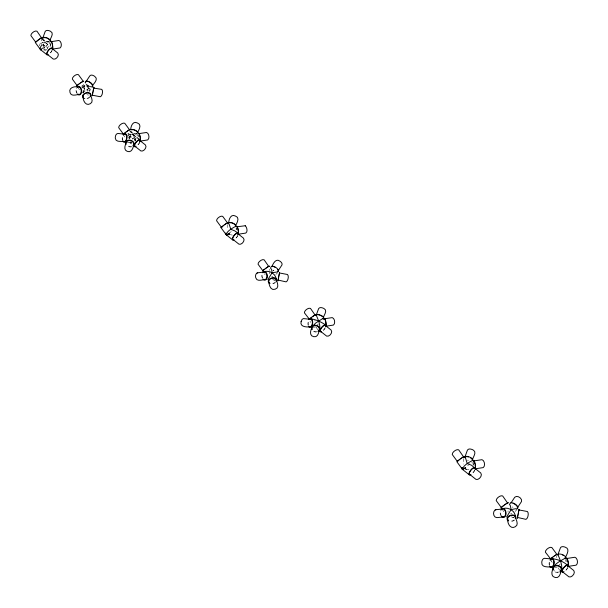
<?xml version="1.0" encoding="UTF-8"?>
<svg xmlns="http://www.w3.org/2000/svg" width="608" height="608" viewBox="0 0 608 608"><rect width="100%" height="100%" fill="white"/><g stroke="black" fill="none" stroke-linecap="round" stroke-linejoin="round"><path stroke-width="0.46" stroke-dasharray="3.04 2.28" d="M269.2 273.866L269.276 272.065M227.43 224.588L227.339 229.847M463.737 458.599L463.646 464.17M556.601 557.635L556.784 556.153M232.37 235.121L227.939 234.088M464.284 468.677L464.398 468.882M89.391 86.465L84.93 85.614L84.238 89.338M83.813 91.413L84.018 90.341M83.828 91.519L84.93 85.614M269.45 270.469L269.716 269.2M135.09 141.238L135.774 138.89M228.312 233.115L228.03 234.012L229.345 233.122L229.201 233.981L228.19 234.171L229.816 234.665L229.224 234.065L228.198 234.186L229.368 233.153L228.41 233.153L228.046 234.019L229.345 233.122L228.19 234.171L229.816 234.665M464.679 467.636L464.375 468.593L471.869 462.042M464.497 468.472L466.268 469.277L465.644 468.646L464.558 468.776L465.796 467.681L464.778 467.681L464.375 468.593L465.766 467.643L465.614 468.555L464.558 468.776L466.268 469.277M42.21 38.03L39.429 45.615A4.332 1.984 20.1 0 1 40.516 44.992M47.363 48.974L49.841 42.233M127.741 136.01L129.595 130.948M135.06 141.048L137.53 134.307M81.905 86.891L84.368 83.159M89.232 91.504L91.2 88.51M43.305 38.904L47.606 44.749L43.001 48.435M85.842 83.851L89.064 88.228L85.356 91.284M131.108 130.978L135.402 136.823L132.605 139.209M277.377 272.939L275.796 274.459M516.716 509.876L515.037 511.495M82.673 92.667L89.064 88.228M231.306 231.526L228 234.118M317.376 324.892L318.486 323.965M559.14 564.976L560.31 563.996M132.141 138.814L135.402 136.823M46.056 45.547L47.606 44.749M82.954 92.91L83.646 92.469A4.332 2.782 83.7 0 1 84.816 85.736A4.332 2.782 83.7 0 1 88.532 90.607M271.7 276.686L272.855 276.169M510.69 513.851L511.921 513.304M313.226 327.34L315.423 326.952M554.732 567.576L557.065 567.158M275.546 280.106L272.209 279.513M42.203 42.469L49.202 41.405M44.414 50.89L46.162 50.624M129.519 138.958A4.332 0.988 81.4 0 1 129.823 134.459L136.815 133.395M81.708 86.024L85.166 85.644M127.574 133.897L132.301 134.376M126.312 142.409L131.982 142.986A4.332 2.379 -84.2 0 1 130.332 141.915M468.981 469.771L464.558 468.776L465.796 467.681L464.345 468.707M511.237 516.846L513.851 517.628M86.898 94.742L88.684 95.084M273.539 280.045L275.31 280.387M512.643 517.416L514.208 517.712M45.63 42.697L50.008 46.17M133.281 134.611L136.192 136.922M128.866 142.12L132.514 145.016M228.866 234.977L228.129 234.361L228.372 235.053M559.755 570.327L557.665 567.264M317.961 329.931L316.304 327.492M503.758 511.822L502.634 509.831M264.419 273.79L265.164 274.77M550.43 560.021L552.208 562.408M309.951 321.29L310.84 322.468M123.059 134.558L125.21 137.484M77.794 87.423L79.944 90.349M315.985 327.043L316.244 327.583M550.833 560.074L551.258 561.154M88.958 88.031L90.045 91.641M314.952 319.762L315.028 321.138M508.037 510.857L508.06 512.194M549.336 565.539A4.59 2.523 -84.2 0 1 549.944 559.983M549.632 565.22A4.005 2.196 -84.2 0 1 550.164 560.371M559.778 571.718A4.005 3.116 16.2 0 1 554.23 570.616M557.992 572.637A4.59 3.572 16.2 0 1 554.633 571.604M566.139 561.648A4.005 0.92 81.4 0 1 566.185 559.155M565.987 561.526A4.59 1.049 81.4 0 1 565.942 559.436M567.507 567.712A4.005 1.558 -51.6 0 1 564.406 571.474M567.857 567.568A4.59 1.786 -51.6 0 1 564.308 571.877M500.863 515.622A4.59 2.949 83.7 0 1 500.262 511.077M501.661 516.04A4.005 2.576 83.7 0 1 501.357 509.702M514.596 520.098A4.59 3.154 -16.8 0 1 510.234 521.527M514.201 519.863A4.005 2.751 -16.8 0 1 509.458 520.95M513.03 507.452A4.005 1.854 33.4 0 1 512.187 506.836M474.552 470.235A4.005 1.558 -51.6 0 1 471.451 473.997M468.434 460.78A4.005 1.832 20.1 0 1 467.446 460.431M473.214 465.143A4.59 1.049 81.4 0 1 473.009 461.867M473.343 465.112A4.005 0.92 81.4 0 1 473.168 462.255M474.901 470.083A4.59 1.786 -51.6 0 1 471.352 474.4M308.134 325.424A4.332 2.379 -84.2 0 1 308.294 321.115M308.416 325.12A3.777 2.075 -84.2 0 1 308.91 320.545M317.148 331.558A3.777 2.941 16.2 0 1 313.447 330.828M316.297 332.112A4.332 3.367 16.2 0 1 312.322 330.433M325.265 327.469A3.777 1.467 -51.6 0 1 322.346 331.018M325.136 328.244A4.332 1.687 -51.6 0 1 322.255 331.398M262.428 278.358A4.332 2.782 83.7 0 1 261.866 274.071M262.694 278.038A3.777 2.424 83.7 0 1 262.481 273.456M275.378 282.583A4.332 2.972 -16.8 0 1 271.267 283.921M275.614 281.724A3.777 2.592 -16.8 0 1 270.537 283.381M273.904 270.651A3.777 1.756 33.4 0 1 273.106 270.074M273.782 270.879A4.332 2.006 33.4 0 1 272.87 270.218M236.223 229.642A4.332 0.988 81.4 0 1 236.17 227.673M236.36 229.763A3.777 0.866 81.4 0 1 236.322 228.038M237.622 235.562A3.777 1.467 -51.6 0 1 234.703 239.104M237.956 235.425A4.332 1.687 -51.6 0 1 234.604 239.491M123.006 140.729A3.777 2.075 -84.2 0 1 123.196 135.417M129.74 138.951A4.332 2.379 -84.2 0 1 132.916 134.452A4.332 2.379 -84.2 0 1 134.14 140.608M122.421 140.296A4.332 2.379 -84.2 0 1 122.58 135.987M131.434 146.429A3.777 2.941 16.2 0 1 127.034 145.076M127.566 136.367A4.332 3.367 16.2 0 1 133.593 135.28A4.332 3.367 16.2 0 1 134.968 140.448M131.647 146.855A4.332 3.367 16.2 0 1 127.414 146.011M139.551 142.34A3.777 1.467 -51.6 0 1 136.633 145.89M128.554 138.244A4.332 1.687 -51.6 0 1 133.053 134.543A4.332 1.687 -51.6 0 1 132.248 138.837M139.886 142.204A4.332 1.687 -51.6 0 1 137.317 145.669M138.267 136.625A3.777 0.866 81.4 0 1 138.221 134.9M131.548 142.333A4.332 0.988 81.4 0 1 130.272 141.915M129.823 134.459A4.332 0.988 81.4 0 1 131.457 138.525M138.122 136.511A4.332 0.988 81.4 0 1 138.062 135.455M136.967 133.585A3.777 1.733 20.1 0 1 132.901 133.266A3.777 1.733 20.1 0 1 130.279 130.75M128.212 137.074A4.332 1.984 20.1 0 1 133.638 138.449A4.332 1.984 20.1 0 1 134.634 141.436M136.754 134.087A4.332 1.984 20.1 0 1 129.876 131.176M81.928 87.613A4.332 2.972 -16.8 0 1 87.909 86.807A4.332 2.972 -16.8 0 1 87.757 91.132M82.635 92.302A4.332 2.972 -16.8 0 0 83.646 92.469A4.332 2.006 33.4 0 1 82.726 91.816M81.89 87.803A4.332 2.006 33.4 0 1 87.841 91.063M77.467 93.617A3.777 2.424 83.7 0 1 76.768 88.327M76.714 93.229A4.332 2.782 83.7 0 1 76.471 87.978M89.9 96.596A3.777 2.592 -16.8 0 1 84.824 98.253M89.665 97.447A4.332 2.972 -16.8 0 1 85.553 98.792M89.9 86.321A3.777 1.756 33.4 0 1 86.169 83.646M89.049 86.283A4.332 2.006 33.4 0 1 85.758 83.592M51.908 50.426A3.777 1.467 -51.6 0 1 48.99 53.975M43.791 43.176A4.332 1.687 -51.6 0 1 45.684 45.091M44.604 46.922A4.332 1.687 -51.6 0 1 43.882 47.796M52.242 50.289A4.332 1.687 -51.6 0 1 49.674 53.762M50.95 46.565A3.777 0.866 81.4 0 1 50.593 43.708M41.694 44.794A4.332 0.988 81.4 0 1 43.084 43.563M43.981 47.644A4.332 0.988 81.4 0 1 43.936 50.342M50.646 45.63A4.332 0.988 81.4 0 1 50.441 43.464M49.271 41.511A3.777 1.733 20.1 0 1 45.212 41.192A3.777 1.733 20.1 0 1 42.583 38.676M46.945 49.354A4.332 1.984 20.1 0 1 43.35 49.37M45.494 46.094A4.332 1.984 20.1 0 1 47.515 48.48M49.058 42.013A4.332 1.984 20.1 0 1 44.559 41.169A4.332 1.984 20.1 0 1 42.058 38.524"/><path stroke-width="0.91" d="M301.097 321.624C299.676 326.982 306.668 327.286 310.156 326.8M93.708 88.092L101.794 89.376C103.314 90.835 102.349 95.95 100.396 96.748L92.355 95.22L92.621 93.754M518.936 509.922L527.455 511.541C529.066 513.084 528.04 518.51 525.973 519.361L517.499 517.446M225.91 233.084L225.918 234.346L226.731 234.832L227.012 234.24L225.872 233.214A4.332 1.687 -51.6 0 0 226.693 234.84L227.324 234.68M469.399 474.909L462.688 469.581L463.304 468.829L462.133 467.605L462.141 468.943L463 469.46M93.761 87.864L93.488 89.239M90.288 86.632L93.86 87.309L93.617 88.624M279.201 274.368L279.467 272.977L287.508 274.504C289.096 275.971 288.101 281.086 286.11 281.876L278.114 280.075L277.97 280.888L278.206 279.581M279.475 272.992L279.574 272.445L279.414 273.326M92.492 94.453L92.256 95.745L92.416 94.939M517.598 516.922L517.347 518.305L517.514 517.446M278.13 280.007L278.342 278.89M517.507 517.37L517.735 516.184M92.56 94.08L92.781 92.91M278.274 279.209L278.494 278.038M517.666 516.526L517.902 515.288M92.948 92.036L93.161 90.926M92.743 93.115L92.963 91.975M278.456 278.244L278.677 277.104M278.662 277.164L278.874 276.055M517.864 515.5L518.092 514.292M518.077 514.36L518.297 513.182M93.146 91.002L93.366 89.855M278.859 276.131L279.08 274.983M518.29 513.266L518.518 512.05M93.32 90.068L93.548 88.905M279.034 275.204L279.262 274.033M518.472 512.278L518.708 511.039M518.647 511.389L519.042 509.367L518.784 510.674M93.617 88.563L93.86 87.309M515.348 516.96C515.645 511.275 508.683 506.874 503.401 508.486M301.097 321.609L302.1 319.375L303.438 318.6L310.437 319.284M133.638 144.263C133.555 147.607 131.571 153.3 127.125 151.301C123.432 149.925 125.005 145.327 126.244 142.796A3.777 2.941 16.2 0 1 131.298 140.896A3.777 2.941 16.2 0 1 132.939 145.631M311.957 327.925C310.133 330.646 309.373 336.026 313.736 336.703C317.946 337.714 318.904 332.249 319.352 329.399M553.394 568.199C551.456 571.079 550.65 576.787 555.271 577.509C559.74 578.58 560.758 572.782 561.23 569.757M323.403 319.018L323.251 318.417L322.536 318.66L315.636 323.076L311.592 327.218M319.709 330.038C320.598 325.105 318.311 319.937 316.38 315.506L315.879 315.294M462.133 467.605L462.088 467.742A4.59 1.786 -51.6 0 0 462.445 469.391L462.962 469.467L462.445 469.391M42.712 38.243L45.22 31.418C46.383 29.67 49.035 30.506 50.532 31.312C54.424 33.166 50.624 37.787 49.955 40.326M130.72 129.466C130.804 125.856 133.182 120.544 137.469 123.006C142.074 124.382 139.103 129.747 137.651 132.4M228.745 222.52C228.821 218.91 231.2 213.598 235.486 216.06C240.099 217.436 237.12 222.802 235.668 225.454M316.122 315.453L318.622 308.628C319.793 306.873 322.445 307.709 323.942 308.514C328.122 310.612 323.494 315.598 323.053 318.387M464.801 457.307L467.453 450.072C468.692 448.21 471.504 449.099 473.092 449.95C477.257 451.949 473.123 456.889 472.439 459.618M565.159 558.076C566.42 555.058 570.608 548.88 565.296 547.208C563.844 546.63 561.465 546.106 560.462 547.724L557.81 554.967A4.005 1.832 20.1 0 1 558.197 554.61M85.819 81.958L89.802 75.901C91.056 74.237 93.556 75.453 94.81 76.471C98.557 78.911 94.4 83.03 92.705 85.219M272.034 266.327C273.182 263.378 276.062 258.073 279.817 261.098C281.04 261.881 282.674 263.446 281.907 265.058L277.924 271.107M510.986 502.953L514.74 497.245C517.104 494.752 522.614 498.332 521.52 501.516L517.765 507.224M277.187 272.004L272.141 272.68L267.801 279.71M516.861 509.276L515.698 508.714L511.161 509.603L506.555 517.058M257.108 273.007C255.489 273.942 255.276 276.176 255.77 277.81C256.865 282.028 262.276 279.657 265.02 279.566M41.496 49.43L40.63 49.788L35.264 42.484L39.862 38.798M41.633 37.962L36.959 31.19C34.922 30.164 30.696 33.455 30.871 35.591L35.705 42.165L37.392 40.668M40.63 49.788L42.568 48.07M77.474 85.584L77.672 85.12M83.516 81.145L80.4 82.984M123.059 134.558L124.534 133.266M123.561 134.284L124.009 133.714M129.854 129.74L128.235 130.538M225.918 234.346L220.978 227.62L225.576 223.934M221.73 227.232L222.444 226.32M227.772 222.802L224.656 224.633M268.812 266.57L264.13 259.798C262.101 258.795 257.853 262.018 258.05 264.199L262.884 270.773M309.373 319.17L304.388 312.793C304.19 310.612 308.438 307.39 310.468 308.393L315.149 315.164M462.141 468.943L456.897 461.806L458.455 460.438M457.421 461.518L457.9 460.91M463.653 457.011L458.69 449.829C456.54 448.757 452.033 452.185 452.238 454.495L457.368 461.464M507.627 503.12L502.664 495.946C500.513 494.874 496.006 498.294 496.212 500.604L501.342 507.581L501.874 507.019M550.65 558.912L545.361 552.148C545.148 549.837 549.662 546.41 551.813 547.481L556.936 554.458M557.224 554.352L554.747 555.704M41.656 38.053L42.233 37.445L41.032 38.084M263.386 270.248L262.793 271.024M268.827 266.661L269.405 266.053L268.212 266.692M308.955 319.466L310.908 317.862M315.164 315.256L315.75 314.648L313.948 315.666M463.676 457.102L464.292 456.464L462.384 457.543M507.65 503.219L508.265 502.573L504.769 504.754M550.202 559.223L552.277 557.528M561.138 570.889L561.617 570.441C562.56 565.204 560.135 559.725 558.076 555.028M264.244 272.156L264.822 271.624M78.318 86.944C74.564 86.055 68.21 87.62 70.057 92.682C71.151 96.9 76.562 94.529 79.306 94.438M495.216 509.952C492.305 511.685 493.316 517.75 496.994 517.628L503.606 516.906M464.064 457.626L465.029 457.474L465.614 458.295L467.263 463.585L471.534 465.249L474.81 468.054M78.196 84.672L76.722 85.964L77.588 85.606M227.012 234.24L226.343 234.924L227.21 234.559M263.013 270.492L264.571 269.276M309.35 319.086L311.661 317.292M463.304 468.829L462.962 469.467C461.852 466.184 469.399 462.088 472.325 460.56L472.636 460.689M550.628 558.82L553.075 556.913M77.9 84.854L78.858 84.14M124.237 133.441L125.195 132.734M263.614 269.982L267.862 266.851M309.647 319.489L310.262 318.995M458.143 460.628L459.154 459.876M502.117 506.738L503.933 505.377M503.128 505.985L500.87 507.923L501.243 507.847M550.939 559.246L551.593 558.722C557.308 558.957 563.814 561.579 567.857 565.607M78.66 84.246L79.61 83.562M124.997 132.84L125.947 132.156M222.908 225.895L223.774 225.234M458.949 459.982L459.96 459.26M38.061 40.105L38.973 39.436M79.519 83.585L81.328 82.278M125.864 132.179L126.768 131.503M265.232 268.713L266.144 268.044M311.577 317.308L313.378 316M459.861 459.283L460.826 458.569M503.834 505.392L505.75 504.009M552.984 556.936L553.949 556.221M126.745 131.571L127.665 130.872M312.459 316.707L314.199 315.446M460.796 458.645L461.776 457.9M553.918 556.297L555.765 554.96M39.725 38.95L40.683 38.243M127.52 131.024L129.17 129.884M266.897 267.558L268.546 266.418M461.624 458.052L462.642 457.307M40.44 38.464L41.367 37.81M81.898 81.943L83.197 81.198L78.417 74.67C76.388 73.659 72.139 76.889 72.337 79.07L77.163 85.644M123.926 134.201L124.61 133.76M226.153 223.592L227.453 222.855M506.358 503.652L507.794 502.915M123.812 134.178L124.26 133.92M221.836 227.255L220.978 227.62M314.549 315.286L315.301 314.967M463.022 457.14L463.82 456.806M556.138 554.792L556.882 554.405M226.731 234.832C225.507 231.853 232.826 227.833 235.524 226.442M257.617 272.81L264.032 272.08M495.763 509.74L502.558 508.964M257.024 273.038L257.708 272.779M495.125 509.983L495.854 509.709M51.034 41.678L58.908 40.485C61.446 41.131 62.267 46.535 60.07 47.948L52.197 49.149M138.654 133.676L146.52 132.476C149.066 133.122 149.887 138.533 147.683 139.946L140.691 141.01M238.784 234.141L245.784 233.077C248.003 231.64 246.916 227.225 245.199 225.705M324.368 318.805L332.234 317.612C334.78 318.258 335.601 323.661 333.397 325.075L326.405 326.139M473.624 460.955L481.969 459.686C484.667 460.37 485.534 466.108 483.208 467.598L475.783 468.73M566.55 558.524L574.894 557.255C577.592 557.939 578.466 563.677 576.133 565.174L567.781 566.443M265.81 271.328C270.552 270.818 275.378 274.094 276.268 278.829M553.804 567.804L553.006 567.446C555.75 563.054 561.002 560.629 565.372 558.114L565.683 558.243M124.724 134.155L117.922 133.464C115.771 133.714 115.132 136.443 115.315 138.236C115.634 142.698 121.744 140.904 124.442 141.672M551.479 566.998C548.287 566.808 541.181 567.758 541.766 562.438C541.834 560.751 542.617 558.486 544.563 558.296L551.775 559.033A4.005 2.196 -84.2 0 1 553.736 563.806A4.005 2.196 -84.2 0 1 550.392 566.588M311.342 318.828C316.183 319.778 321.062 321.799 325.09 324.649M276.161 280.326A3.777 2.592 -16.8 0 0 272.08 278.244A3.777 2.592 -16.8 0 0 268.873 281.99C269.063 285.205 270.72 290.928 275.128 289.233C279.65 288.01 277.415 282.462 276.055 279.65M245.305 225.743L236.748 226.807A3.777 0.866 81.4 0 1 238.093 229.87A3.777 0.866 81.4 0 1 238.108 234.103M270.438 267.923L271.609 269.602L272.141 272.68M509.36 504.556L510.211 505.256L511.161 509.603M83.159 96.862C82.87 100.662 85.827 106.377 90.242 103.74C94.004 101.908 91.078 97.143 90.341 94.521M228.152 223.318L229.193 224.306L230.751 229.292L234.779 230.865L237.363 232.666M507.695 519.483C507.391 523.503 510.522 529.568 515.212 526.779C519.194 524.833 516.093 519.772 515.31 516.998M51.862 48.344L57.768 53.025C59.782 55.351 56.035 60.055 53.284 59.082L47.378 54.393M40.493 49.636L47.052 54.834M136.922 137.499L139.84 139.81M139.513 140.258L145.411 144.94C147.47 147.265 143.648 151.916 140.927 150.989L135.022 146.308M237.576 233.472L243.481 238.154C245.526 240.472 241.741 245.153 238.997 244.211L233.092 239.529M226.434 234.946L232.765 239.97M325.227 325.386L331.124 330.068C333.146 332.401 329.392 337.06 326.64 336.118L320.735 331.436M474.506 468.023L480.761 472.986C482.904 475.464 478.922 480.404 476.003 479.408L469.748 474.438M567.462 565.501L573.724 570.471C575.89 572.918 571.877 577.927 568.966 576.886L562.704 571.923M227.506 222.9L222.672 216.326C220.643 215.323 216.387 218.538 216.585 220.719L221.418 227.293M129.588 129.838L124.754 123.264C122.725 122.254 118.476 125.484 118.674 127.665L123.508 134.239M550.498 559.2A4.59 2.523 -84.2 0 1 553.812 560.166A4.59 2.523 -84.2 0 1 553.136 566.329A4.59 2.523 -84.2 0 1 549.708 566.443M553.174 569.977A4.59 3.572 16.2 0 1 555.15 565.554A4.59 3.572 16.2 0 1 561.078 567.378A4.59 3.572 16.2 0 1 560.135 572.12M553.698 569.848A4.005 3.116 16.2 0 1 557.749 565.881A4.005 3.116 16.2 0 1 560.492 571.201M557.27 554.739A4.59 2.105 20.1 0 1 562.658 554.724A4.59 2.105 20.1 0 1 565.691 558.304M562.506 554.952A4.005 1.832 20.1 0 1 563.426 555.408M565.174 557.08A4.005 1.832 20.1 0 1 565.296 557.62M566.04 558.668A4.59 1.049 81.4 0 1 567.849 560.53A4.59 1.049 81.4 0 1 568.115 566.808M567.082 558.95A4.005 0.92 81.4 0 1 567.363 559.542M567.636 560.325A4.005 0.92 81.4 0 1 568.062 562.278M568.191 563.312A4.005 0.92 81.4 0 1 568.153 565.812M563.738 571.839A4.005 1.558 -51.6 0 1 563.654 568.009A4.005 1.558 -51.6 0 1 567.857 566.284M563.54 572.295A4.59 1.786 -51.6 0 1 562.18 570.16A4.59 1.786 -51.6 0 1 566.116 565.379A4.59 1.786 -51.6 0 1 568.168 566.679M501.106 509.23A4.59 2.949 83.7 0 1 505.119 509.93A4.59 2.949 83.7 0 1 505.415 516.108A4.59 2.949 83.7 0 1 501.448 516.488M501.919 509.208A4.005 2.576 83.7 0 1 505.674 513.038A4.005 2.576 83.7 0 1 502.269 516.58M508.25 520.957A4.59 3.154 -16.8 0 1 510.454 515.265A4.59 3.154 -16.8 0 1 515.812 518.495M508.668 520.608A4.005 2.751 -16.8 0 1 510.591 515.637A4.005 2.751 -16.8 0 1 515.265 518.457M512.97 503.31A4.005 1.854 33.4 0 1 516.922 506.145M517.279 506.829A4.005 1.854 33.4 0 1 517.4 507.437M517.294 507.931A4.005 1.854 33.4 0 1 516.952 508.288M509.892 503.926A4.59 2.128 33.4 0 1 514.908 503.91A4.59 2.128 33.4 0 1 517.393 508.653M473.29 460.59A4.59 1.049 81.4 0 1 475.053 463.516A4.59 1.049 81.4 0 1 475.19 469.232A4.59 1.786 -51.6 0 0 473.161 467.894A4.59 1.786 -51.6 0 0 469.224 472.682A4.59 1.786 -51.6 0 0 470.584 474.818M470.197 474.514A4.005 1.558 -51.6 0 1 471.018 470.113A4.005 1.558 -51.6 0 1 474.901 468.798M464.261 457.079A4.59 2.105 20.1 0 1 469.65 457.072A4.59 2.105 20.1 0 1 472.682 460.644M465.188 456.958A4.005 1.832 20.1 0 1 468.517 456.95M470.417 457.756A4.005 1.832 20.1 0 1 471.8 458.858M472.165 459.428A4.005 1.832 20.1 0 1 472.287 459.96M473.412 461.138A4.005 0.92 81.4 0 1 474.947 463.691M475.137 464.71A4.005 0.92 81.4 0 1 475.22 468.236M309.89 319.474A3.777 2.075 -84.2 0 1 312.352 323.304A3.777 2.075 -84.2 0 1 309.13 326.412M309.236 319.443A4.332 2.379 -84.2 0 1 312.352 320.355A4.332 2.379 -84.2 0 1 311.714 326.169A4.332 2.379 -84.2 0 1 308.484 326.276M311.752 329.604A4.332 3.367 16.2 0 1 313.614 325.44A4.332 3.367 16.2 0 1 319.208 327.157A4.332 3.367 16.2 0 1 318.318 331.626M318.653 330.76A3.777 2.941 16.2 0 1 317.976 331.246M312.246 329.483A3.777 2.941 16.2 0 1 315.582 325.668A3.777 2.941 16.2 0 1 319.116 330.129M315.62 315.24A4.332 1.984 20.1 0 1 321.206 315.461A4.332 1.984 20.1 0 1 323.137 318.98M316.494 315.119A3.777 1.733 20.1 0 1 317.072 314.906M318.691 314.906A3.777 1.733 20.1 0 1 319.626 315.111M320.553 315.438A3.777 1.733 20.1 0 1 322.156 316.373M324.163 318.98A3.777 0.866 81.4 0 1 325.614 321.389A3.777 0.866 81.4 0 1 325.728 326.093M323.882 318.942A4.332 0.988 81.4 0 1 325.455 320.211A4.332 0.988 81.4 0 1 326.01 326.131M321.161 331.504A3.777 1.467 -51.6 0 1 321.944 327.362A3.777 1.467 -51.6 0 1 325.599 326.124M321.526 331.793A4.332 1.687 -51.6 0 1 320.241 329.779A4.332 1.687 -51.6 0 1 323.958 325.265A4.332 1.687 -51.6 0 1 325.888 326.496M262.656 272.331A4.332 2.782 83.7 0 1 266.448 272.992A4.332 2.782 83.7 0 1 266.722 278.814A4.332 2.782 83.7 0 1 262.983 279.178M262.899 272.779A3.777 2.424 83.7 0 1 266.92 275.424A3.777 2.424 83.7 0 1 263.758 279.262M269.397 283.389A4.332 2.972 -16.8 0 1 271.472 278.016A4.332 2.972 -16.8 0 1 276.526 281.063M269.785 283.062A3.777 2.592 -16.8 0 1 269.222 282.583M272.376 266.578A3.777 1.756 33.4 0 1 273.053 266.578M273.843 266.745A3.777 1.756 33.4 0 1 275.553 267.543M277.567 269.42A3.777 1.756 33.4 0 1 277.909 270.058M270.948 267.33A4.332 2.006 33.4 0 1 276.138 267.634A4.332 2.006 33.4 0 1 277.423 271.981M227.924 223.159A4.332 1.984 20.1 0 1 233.001 223.151A4.332 1.984 20.1 0 1 235.858 226.518M229.376 222.832A3.777 1.733 20.1 0 1 231.002 222.832M231.929 223.037A3.777 1.733 20.1 0 1 232.864 223.364M233.723 223.797A3.777 1.733 20.1 0 1 235.38 225.37M236.436 226.465A4.332 0.988 81.4 0 1 238.093 229.224A4.332 0.988 81.4 0 1 238.222 234.62M233.882 239.879A4.332 1.687 -51.6 0 1 232.598 237.865A4.332 1.687 -51.6 0 1 236.314 233.358A4.332 1.687 -51.6 0 1 238.245 234.582M233.518 239.598A3.777 1.467 -51.6 0 1 234.293 235.448A3.777 1.467 -51.6 0 1 237.948 234.209M123.652 134.771A3.777 2.075 -84.2 0 1 126.677 137.682A3.777 2.075 -84.2 0 1 123.416 141.284M123.523 134.315A4.332 2.379 -84.2 0 1 126.639 135.227A4.332 2.379 -84.2 0 1 126 141.041A4.332 2.379 -84.2 0 1 122.77 141.147M126.038 144.476A4.332 3.367 16.2 0 1 130.416 140.182A4.332 3.367 16.2 0 1 133.372 145.935M135.994 146.232A3.777 1.467 -51.6 0 1 134.877 144.476A3.777 1.467 -51.6 0 1 138.122 140.539A3.777 1.467 -51.6 0 1 139.802 141.611M135.812 146.665A4.332 1.687 -51.6 0 1 134.528 144.651A4.332 1.687 -51.6 0 1 138.244 140.136A4.332 1.687 -51.6 0 1 140.174 141.368M138.89 133.752A3.777 0.866 81.4 0 1 140.076 137.218M140.197 138.191A3.777 0.866 81.4 0 1 140.159 140.547M138.335 133.334A4.332 0.988 81.4 0 1 140 136.093A4.332 0.988 81.4 0 1 140.129 141.482M131.358 129.778A3.777 1.733 20.1 0 1 132.977 129.778M133.912 129.983A3.777 1.733 20.1 0 1 134.839 130.31M135.706 130.743A3.777 1.733 20.1 0 1 137.355 132.316M130.325 129.724A4.332 1.984 20.1 0 1 135.493 130.325A4.332 1.984 20.1 0 1 137.841 133.464M77.71 87.18A3.777 2.424 83.7 0 1 81.252 90.79A3.777 2.424 83.7 0 1 78.044 94.134M76.942 87.202A4.332 2.782 83.7 0 1 81.556 90.242A4.332 2.782 83.7 0 1 77.93 94.635M83.509 97.455A3.777 2.592 -16.8 0 1 86.359 93.108A3.777 2.592 -16.8 0 1 90.296 95.904M84.542 98.625A4.332 2.972 -16.8 0 1 83.144 94.658A4.332 2.972 -16.8 0 1 88.958 92.758A4.332 2.972 -16.8 0 1 90.364 96.725M86.138 81.624A3.777 1.756 33.4 0 1 86.655 81.449M87.339 81.449A3.777 1.756 33.4 0 1 88.13 81.616M88.981 81.943A3.777 1.756 33.4 0 1 91.854 84.292M92.196 84.93A3.777 1.756 33.4 0 1 92.31 85.508M85.371 82.863A4.332 2.006 33.4 0 1 89.475 81.898A4.332 2.006 33.4 0 1 92.31 86.655M47.804 54.462A3.777 1.467 -51.6 0 1 48.579 50.32A3.777 1.467 -51.6 0 1 52.235 49.081M41.61 49.544A4.332 1.687 -51.6 0 1 41.519 45.41M48.169 54.75A4.332 1.687 -51.6 0 1 48.078 50.608A4.332 1.687 -51.6 0 1 52.615 48.746M51.27 41.762A3.777 0.866 81.4 0 1 51.802 42.644M52.06 43.381A3.777 0.866 81.4 0 1 52.463 45.228M52.584 46.2A3.777 0.866 81.4 0 1 52.622 47.918M43.373 44.414A4.332 0.988 81.4 0 1 43.837 46.527M50.555 41.815A4.332 0.988 81.4 0 1 52.258 43.578A4.332 0.988 81.4 0 1 52.508 49.491M43.084 37.916A3.777 1.733 20.1 0 1 46.216 37.909M47.15 38.236A3.777 1.733 20.1 0 1 49.316 39.702M42.378 44.992A4.332 1.984 20.1 0 1 44.506 45.6M42.21 38.03A4.332 1.984 20.1 0 1 47.287 38.015A4.332 1.984 20.1 0 1 50.145 41.39"/></g></svg>
